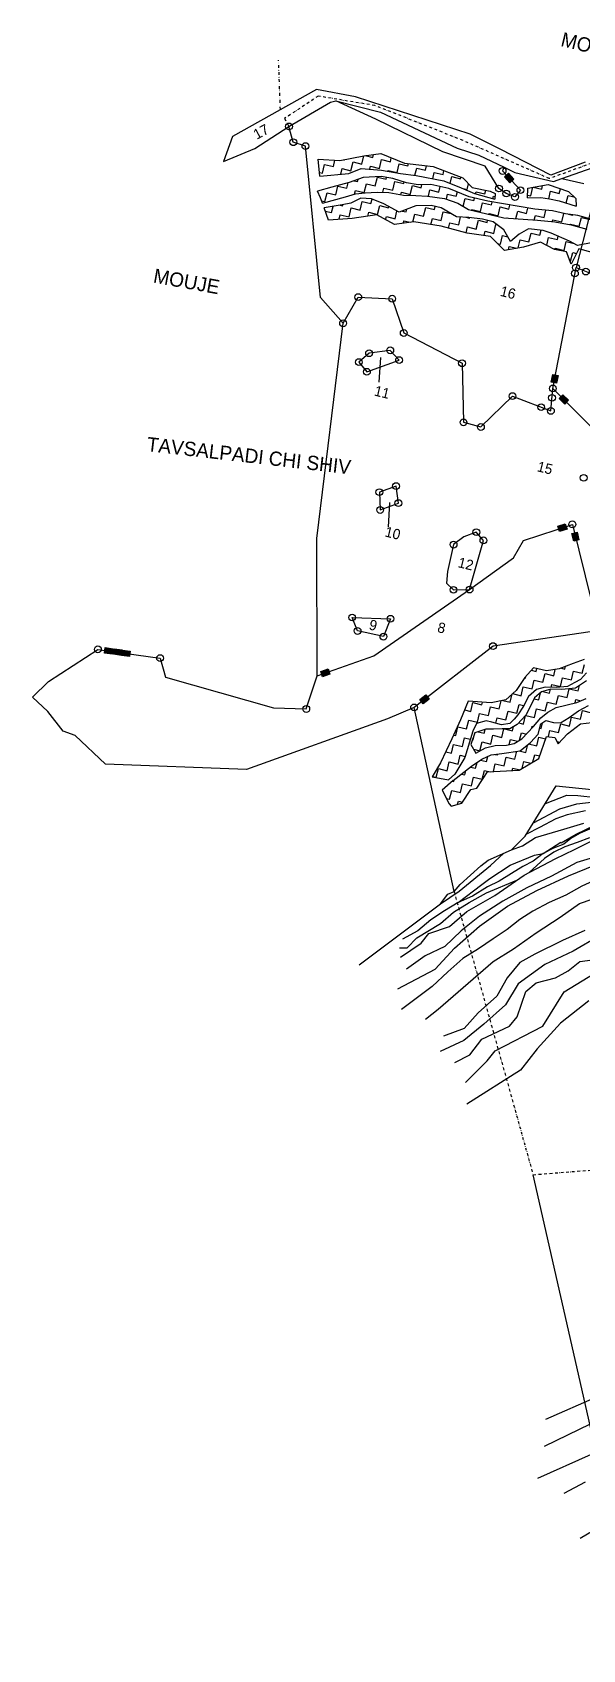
# Model space of a CAD drawing. Header units: metres. Extents: x 313511 to 316522, y 1911862 to 1914809.
# Drawn here: x 313511 to 314515, y 1911862 to 1914809 of the extents above; entities that cross this region are included whole.
import ezdxf

# ---------------------------------------------------------------- set-up
doc = ezdxf.new("R2010")
doc.units = ezdxf.units.M
doc.linetypes.add('DASHDOT', pattern=[1, 0.5, -0.25, 0, -0.25])
doc.linetypes.add('DIVIDE', pattern=[1.25, 0.5, -0.25, 0, -0.25, 0, -0.25])
for name, color, linetype in [('LINE_WATER', 4, 'Continuous'), ('OFF', 1, 'Continuous'), ('POLY_HATCH', 12, 'Continuous'), ('POLY_PARCEL', 6, 'Continuous'), ('POLY_WATER', 4, 'Continuous'), ('TEXT_MAPOUT', 7, 'Continuous'), ('TEXT_PARCEL', 7, 'Continuous'), ('V_BOUND_LINE', 7, 'Continuous'), ('V_BOUND_STREAM_LINE', 7, 'DASHDOT'), ('V_DIVIDE_LINE', 7, 'DIVIDE')]:
    doc.layers.add(name, color=color, linetype=linetype)
doc.styles.add('TEXT_MAP', font='')
doc.styles.get('TEXT_MAP').set_extended_font_data('Kruti Dev 050')
doc.dimstyles.get("Standard").update_dxf_attribs({"dimtxt": 0.18, "dimasz": 0.18, "dimexe": 0.18, "dimexo": 0.0625, "dimgap": 0.09, "dimtad": 0, "dimtih": 1, "dimtoh": 1, "dimdec": 4, "dimzin": 0, "dimdsep": 46, "dimtxsty": 'Standard', "dimcen": 0.09, "dimadec": 0, "dimazin": 0, "dimtfac": 1, "dimtdec": 4, "dimtofl": 0, "dimtmove": 0, "dimatfit": 3, "dimfxl": 1, "dimtolj": 1, "dimtzin": 0, "dimarcsym": 0})

msp = doc.modelspace()

# ---------------------------------------------------------------- hatches: boundary and pattern name
for points in [[(314382.2, 1914534.9), (314389.5, 1914541.7), (314379.6, 1914552.3), (314372.3, 1914545.5)], [(314470.2, 1914183.7), (314460.4, 1914185.6), (314457.7, 1914171.4), (314467.5, 1914169.5)], [(314482.2, 1914131.4), (314489.3, 1914138.5), (314479.1, 1914148.7), (314472, 1914141.6)], [(314486.5, 1913903.9), (314483.3, 1913913.4), (314469.6, 1913908.9), (314472.7, 1913899.4)], [(314498.6, 1913881.9), (314508.3, 1913884.3), (314504.8, 1913898.3), (314495.1, 1913895.9)], [(313657.4, 1913675.9), (313658.8, 1913685.8), (313644.5, 1913687.8), (313643.1, 1913677.9)], [(313673.8, 1913673.6), (313675.2, 1913683.5), (313660.9, 1913685.5), (313659.5, 1913675.6)], [(313688.6, 1913671.5), (313690, 1913681.4), (313675.7, 1913683.4), (313674.3, 1913673.5)], [(314054.2, 1913639.5), (314051, 1913649), (314037.3, 1913644.2), (314040.6, 1913634.8)], [(314235.3, 1913594), (314229.2, 1913601.9), (314217.8, 1913593), (314223.9, 1913585.1)]]:
    msp.add_hatch(color=256).paths.add_polyline_path(points)

# ---------------------------------------------------------------- linework, layer by layer
for points in [[(314379.6, 1914552.3), (314389.5, 1914541.7), (314382.2, 1914534.9), (314372.3, 1914545.5)], [(314457.7, 1914171.4), (314460.4, 1914185.6), (314470.2, 1914183.7), (314467.5, 1914169.5)], [(314479.1, 1914148.7), (314489.3, 1914138.5), (314482.2, 1914131.4), (314472, 1914141.6)], [(314469.6, 1913908.9), (314483.3, 1913913.4), (314486.5, 1913903.9), (314472.7, 1913899.4)], [(314504.8, 1913898.3), (314508.3, 1913884.3), (314498.6, 1913881.9), (314495.1, 1913895.9)], [(313644.5, 1913687.8), (313658.8, 1913685.8), (313657.4, 1913675.9), (313643.1, 1913677.9)], [(313660.9, 1913685.5), (313675.2, 1913683.5), (313673.8, 1913673.6), (313659.5, 1913675.6)], [(313675.7, 1913683.4), (313690, 1913681.4), (313688.6, 1913671.5), (313674.3, 1913673.5)], [(314037.3, 1913644.2), (314051, 1913649), (314054.2, 1913639.5), (314040.6, 1913634.8)], [(314217.8, 1913593), (314229.2, 1913601.9), (314235.3, 1913594), (314223.9, 1913585.1)]]:
    msp.add_lwpolyline(points, close=True)
for centre in [(313979.5, 1914637.5), (313987.4, 1914608.7), (314009.4, 1914601.7), (314369, 1914556.4), (314362.4, 1914524.4), (314375.7, 1914515.3), (314391.6, 1914509), (314401.5, 1914521.4), (314500.8, 1914369.6), (314502.9, 1914380.2), (314520.9, 1914373), (314105.8, 1914326.5), (314167.7, 1914323.6), (314078.1, 1914278.8), (314188.8, 1914261.1), (314106.8, 1914208.1), (314125.5, 1914224.2), (314164.1, 1914229.5), (314180.3, 1914211.7), (314295, 1914206), (314121.6, 1914190.5), (314460.6, 1914160.1), (314387.1, 1914146.1), (314439.3, 1914125.9), (314457.1, 1914119.1), (314459.1, 1914142.9), (314297.7, 1914098.3), (314329.4, 1914089.8), (314144.3, 1913971), (314174.7, 1913982.1), (314516.9, 1913997.1), (314178.9, 1913951.1), (314145.7, 1913938.6), (314496.2, 1913912.4), (314321, 1913898.2), (314334, 1913883.2), (314279.6, 1913875.4), (314279.5, 1913793.1), (314308.8, 1913793.5), (314094.7, 1913742.6), (314164.6, 1913740.3), (314104.5, 1913718.1), (314151.7, 1913707.8), (313631.1, 1913684.6), (314351.5, 1913690.5), (313744.5, 1913668.7), (314011, 1913576), (314207.6, 1913578.8)]:
    msp.add_circle(centre, 6.18)
at = {"layer": 'LINE_WATER'}
for p, q in [((314447, 1913403.9), (314486.1, 1913418.9)), ((314486.1, 1913418.9), (314506, 1913418.5)), ((314506, 1913418.5), (314539.6, 1913414.6)), ((314425.2, 1913368.7), (314473.5, 1913393.7)), ((314473.5, 1913393.7), (314504.3, 1913403.2)), ((314520.1, 1913390.5), (314486.8, 1913382.9)), ((314504.3, 1913403.2), (314561.9, 1913409.8)), ((314436.3, 1913360.1), (314412.4, 1913348)), ((314428.8, 1913342), (314480.7, 1913357)), ((314465.8, 1913376), (314436.3, 1913360.1)), ((314486.8, 1913382.9), (314465.8, 1913376)), ((314480.7, 1913357), (314517.1, 1913368.1)), ((314503.2, 1913348.1), (314535.9, 1913363.5)), ((314536.2, 1913360.4), (314510.6, 1913349.7)), ((314405.3, 1913326.7), (314428.8, 1913342)), ((314442.7, 1913312.8), (314475, 1913333.3)), ((314480.5, 1913329.3), (314461.9, 1913322.5)), ((314475, 1913333.3), (314475.6, 1913332.3)), ((314475.6, 1913332.3), (314503.2, 1913348.1)), ((314493.4, 1913340), (314480.5, 1913329.3)), ((314504.9, 1913332.6), (314482.7, 1913324.5)), ((314510.6, 1913349.7), (314493.4, 1913340)), ((314500.1, 1913320), (314536.5, 1913337.8)), ((314527.5, 1913341), (314504.9, 1913332.6)), ((314346.9, 1913291), (314371.1, 1913313)), ((314382.9, 1913291.1), (314426.9, 1913309.3)), ((314385.4, 1913319.2), (314405.3, 1913326.7)), ((314424.9, 1913298.8), (314405.7, 1913289.1)), ((314408.5, 1913273.4), (314465.1, 1913303)), ((314445.2, 1913303.6), (314417.3, 1913278)), ((314442.7, 1913312.8), (314424.9, 1913298.8)), ((314426.9, 1913309.3), (314442.7, 1913312.8)), ((314461.9, 1913322.5), (314442.7, 1913312.8)), ((314462.7, 1913315), (314445.2, 1913303.6)), ((314482.7, 1913324.5), (314462.7, 1913315)), ((314465.1, 1913303), (314500.1, 1913320)), ((314489.3, 1913272), (314554.9, 1913298.9)), ((314551, 1913310), (314504.1, 1913296)), ((314289.8, 1913243.7), (314346.9, 1913291)), ((314345.9, 1913266.9), (314382.9, 1913291.1)), ((314354.8, 1913235.9), (314408.5, 1913273.4)), ((314385.2, 1913276.2), (314362.9, 1913262.2)), ((314405.7, 1913289.1), (314385.2, 1913276.2)), ((314458.4, 1913271.5), (314413.4, 1913250.3)), ((314431.6, 1913245), (314489.3, 1913272)), ((314504.1, 1913296), (314458.4, 1913271.5)), ((314255.9, 1913220.6), (314289.8, 1913243.7)), ((314287.7, 1913223.3), (314331.4, 1913256.3)), ((314308, 1913223.5), (314339.4, 1913240.7)), ((314341.4, 1913251.6), (314314.4, 1913234.7)), ((314331.4, 1913256.3), (314345.9, 1913266.9)), ((314339.4, 1913240.7), (314394.8, 1913263.8)), ((314362.9, 1913262.2), (314341.4, 1913251.6)), ((314413.4, 1913250.3), (314369.4, 1913226)), ((314378.2, 1913216.4), (314431.6, 1913245)), ((314513.3, 1913253.3), (314484.4, 1913236.7)), ((314546.6, 1913268.3), (314513.3, 1913253.3)), ((314287.7, 1913223.3), (314263, 1913207.9)), ((314279.2, 1913205.9), (314308, 1913223.5)), ((314314.4, 1913234.7), (314287.7, 1913223.3)), ((314303.6, 1913206.7), (314354.8, 1913235.9)), ((314369.4, 1913226), (314327.1, 1913198.3)), ((314327.1, 1913180), (314378.2, 1913216.4)), ((314453.9, 1913223.5), (314424, 1913207.7)), ((314484.4, 1913236.7), (314453.9, 1913223.5)), ((314473.7, 1913196.5), (314509.5, 1913221.7)), ((314509.5, 1913221.7), (314557.4, 1913237.8)), ((314212.9, 1913158.8), (314255.7, 1913185.1)), ((314238.2, 1913192), (314214.4, 1913171.8)), ((314263, 1913207.9), (314238.2, 1913192)), ((314255.7, 1913185.1), (314279.2, 1913205.9)), ((314272.1, 1913179.3), (314303.6, 1913206.7)), ((314327.1, 1913198.3), (314293.3, 1913171.5)), ((314400.2, 1913192.2), (314377.5, 1913174.1)), ((314424, 1913207.7), (314400.2, 1913192.2)), ((314430.5, 1913167.8), (314473.7, 1913196.5)), ((314214.4, 1913171.8), (314186.7, 1913156.2)), ((314194.9, 1913140.5), (314212.9, 1913158.8)), ((314220.7, 1913149), (314234.7, 1913167.1)), ((314234.7, 1913167.1), (314272.1, 1913179.3)), ((314293.3, 1913171.5), (314263.4, 1913143.1)), ((314281.2, 1913140), (314327.1, 1913180)), ((314351.6, 1913157.3), (314325.2, 1913138.9)), ((314377.5, 1913174.1), (314351.6, 1913157.3)), ((314389, 1913138.7), (314430.5, 1913167.8)), ((314478.1, 1913153.9), (314427.5, 1913129.3)), ((314518.8, 1913172.4), (314478.1, 1913153.9)), ((314545.5, 1913162.3), (314497.4, 1913134.4)), ((314181.1, 1913140.8), (314194.9, 1913140.5)), ((314182.8, 1913123.5), (314220.7, 1913149)), ((314227.8, 1913126.3), (314194, 1913101.9)), ((314263.4, 1913143.1), (314227.8, 1913126.3)), ((314245.8, 1913101.6), (314281.2, 1913140)), ((314325.2, 1913138.9), (314296.6, 1913121)), ((314351.9, 1913115.7), (314389, 1913138.7)), ((314427.5, 1913129.3), (314400.7, 1913114)), ((314497.4, 1913134.4), (314445.9, 1913110.6)), ((314177.8, 1913066), (314245.8, 1913101.6)), ((314268.9, 1913096.9), (314240.7, 1913070.5)), ((314251.5, 1913029), (314351.9, 1913115.7)), ((314296.6, 1913121), (314268.9, 1913096.9)), ((314400.7, 1913114), (314377.4, 1913085.8)), ((314445.9, 1913110.6), (314397.6, 1913075)), ((314465.2, 1913086.2), (314488.5, 1913098.6)), ((314481.2, 1913060.8), (314536.2, 1913094.2)), ((314488.5, 1913098.6), (314509.6, 1913115.9)), ((314509.6, 1913115.9), (314541.9, 1913120)), ((314240.7, 1913070.5), (314184.5, 1913028.2)), ((314377.4, 1913085.8), (314358.2, 1913052.5)), ((314397.6, 1913075), (314374.3, 1913037.1)), ((314411.4, 1913061.1), (314429.9, 1913076.8)), ((314429.9, 1913076.8), (314465.2, 1913086.2)), ((314358.2, 1913052.5), (314324.2, 1913022.2)), ((314374.3, 1913037.1), (314334.8, 1913001.5)), ((314395.5, 1913014.8), (314411.4, 1913061.1)), ((314442.4, 1912997.9), (314481.2, 1913060.8)), ((314526, 1913044.3), (314474.8, 1913003.3)), ((314228.5, 1913010.7), (314251.5, 1913029)), ((314324.2, 1913022.2), (314299, 1912993.9)), ((314381.7, 1912997.9), (314395.5, 1913014.8)), ((314299, 1912993.9), (314261.2, 1912980)), ((314334.8, 1913001.5), (314298, 1912972)), ((314309.3, 1912945.4), (314331.3, 1912974.4)), ((314331.3, 1912974.4), (314381.7, 1912997.9)), ((314355.2, 1912952.8), (314442.4, 1912997.9)), ((314474.8, 1913003.3), (314432.2, 1912956.9)), ((314298, 1912972), (314255.1, 1912951.6)), ((314282.1, 1912931.5), (314309.3, 1912945.4)), ((314340.8, 1912934.7), (314355.2, 1912952.8)), ((314432.2, 1912956.9), (314401.9, 1912918)), ((314301.2, 1912895), (314340.8, 1912934.7)), ((314401.9, 1912918), (314303.9, 1912855.6)), ((314448, 1912281.6), (314541.9, 1912323.2)), ((314571.2, 1912293.3), (314444.7, 1912231.8)), ((314433, 1912174.4), (314531.1, 1912218.1)), ((314519.6, 1912166.9), (314480.5, 1912146.1)), ((314510.2, 1912065.2), (314575.7, 1912103))]:
    msp.add_line(p, q, dxfattribs=at)
at = {"layer": 'OFF', "ltscale": 10}
msp.add_line((313876.5, 1914619.1), (313860, 1914573.6), dxfattribs=at)
at = {"layer": 'OFF'}
msp.add_line((314621.3, 1911861.8), (314424.6, 1912727.3), dxfattribs=at)
at = {"layer": 'POLY_HATCH'}
for p, q in [((314036, 1914546.6), (314032.9, 1914578)), ((314032.9, 1914578), (314072.2, 1914575.4)), ((314072.2, 1914575.4), (314115.7, 1914584)), ((314115.7, 1914584), (314147.1, 1914588.3)), ((314147.1, 1914588.3), (314190, 1914570.6)), ((314190, 1914570.6), (314242.5, 1914564.3)), ((314036, 1914546.6), (314088.9, 1914551.7)), ((314088.9, 1914551.7), (314111, 1914560.6)), ((314114.7, 1914544.2), (314089.1, 1914535.5)), ((314111, 1914560.6), (314148, 1914558)), ((314147.8, 1914546.1), (314114.7, 1914544.2)), ((314168.9, 1914542.4), (314147.8, 1914546.1)), ((314148, 1914558), (314182.6, 1914551.7)), ((314194, 1914534.9), (314168.9, 1914542.4)), ((314182.6, 1914551.7), (314211.6, 1914548.2)), ((314211.6, 1914548.2), (314261.7, 1914538.2)), ((314242.5, 1914564.3), (314296.3, 1914544)), ((314261.7, 1914538.2), (314293.4, 1914525.5)), ((314296.3, 1914544), (314313.2, 1914526.5)), ((314057.9, 1914526.8), (314031.7, 1914519.3)), ((314037, 1914507.7), (314031.7, 1914519.3)), ((314040.4, 1914497.9), (314037, 1914507.7)), ((314040.4, 1914497.9), (314082.7, 1914509.2)), ((314089.1, 1914535.5), (314057.9, 1914526.8)), ((314082.7, 1914509.2), (314101, 1914514.7)), ((314110.5, 1914506.7), (314092, 1914497.8)), ((314101, 1914514.7), (314118.6, 1914516.8)), ((314130.1, 1914505.5), (314110.5, 1914506.7)), ((314118.6, 1914516.8), (314140.2, 1914518)), ((314140.2, 1914518), (314161.3, 1914517.1)), ((314161.3, 1914517.1), (314188.4, 1914512)), ((314188.4, 1914512), (314211, 1914511.4)), ((314215.1, 1914531.2), (314194, 1914534.9)), ((314211, 1914511.4), (314232.1, 1914510.6)), ((314238.1, 1914532), (314215.1, 1914531.2)), ((314232.1, 1914510.6), (314262.9, 1914505.9)), ((314271.1, 1914524.7), (314238.1, 1914532)), ((314307.8, 1914509.4), (314271.1, 1914524.7)), ((314293.4, 1914525.5), (314317.9, 1914515.3)), ((314341.8, 1914501.2), (314307.8, 1914509.4)), ((314313.2, 1914526.5), (314346.4, 1914519.6)), ((314317.9, 1914515.3), (314354.7, 1914505)), ((314346.4, 1914519.6), (314355.7, 1914515.4)), ((314355.7, 1914515.4), (314354.7, 1914505)), ((314414.2, 1914507.3), (314415.3, 1914525.1)), ((314414.2, 1914507.3), (314439, 1914508)), ((314415.3, 1914525.1), (314451.8, 1914532)), ((314439, 1914508), (314454.7, 1914505.6)), ((314451.8, 1914532), (314488.9, 1914518.7)), ((314488.9, 1914518.7), (314502.3, 1914505.9)), ((314076.3, 1914494.5), (314043.6, 1914488.9)), ((314051.3, 1914467), (314043.6, 1914488.9)), ((314092, 1914497.8), (314076.3, 1914494.5)), ((314152.7, 1914496.5), (314130.1, 1914505.5)), ((314180.3, 1914481.3), (314152.7, 1914496.5)), ((314210.8, 1914493), (314180.3, 1914481.3)), ((314238.6, 1914493.4), (314210.8, 1914493)), ((314256.7, 1914489), (314238.6, 1914493.4)), ((314285.2, 1914472.9), (314256.7, 1914489)), ((314262.9, 1914505.9), (314287.2, 1914497.9)), ((314287.2, 1914497.9), (314307.1, 1914486)), ((314307.1, 1914486), (314371.4, 1914471.1)), ((314427.8, 1914486.7), (314341.8, 1914501.2)), ((314459.7, 1914483.9), (314427.8, 1914486.7)), ((314454.7, 1914505.6), (314472.3, 1914502)), ((314483.9, 1914478), (314459.7, 1914483.9)), ((314472.3, 1914502), (314503.4, 1914492.4)), ((314506, 1914475.5), (314483.9, 1914478)), ((314502.3, 1914505.9), (314503.4, 1914492.4)), ((314094.6, 1914470), (314051.3, 1914467)), ((314139.5, 1914476.3), (314094.6, 1914470)), ((314171.7, 1914458.9), (314139.5, 1914476.3)), ((314207, 1914463.7), (314171.7, 1914458.9)), ((314256.9, 1914455.9), (314207, 1914463.7)), ((314304.1, 1914443.3), (314256.9, 1914455.9)), ((314307.6, 1914471.7), (314285.2, 1914472.9)), ((314332.4, 1914468.5), (314307.6, 1914471.7)), ((314351.8, 1914463.8), (314332.4, 1914468.5)), ((314371, 1914449.2), (314351.8, 1914463.8)), ((314383.6, 1914427.7), (314371, 1914449.2)), ((314371.4, 1914471.1), (314432.8, 1914466.9)), ((314416.2, 1914451), (314399.5, 1914440.9)), ((314443.2, 1914448), (314416.2, 1914451)), ((314432.8, 1914466.9), (314464, 1914463.6)), ((314457.6, 1914443.1), (314443.2, 1914448)), ((314464, 1914463.6), (314494, 1914458.4)), ((314494, 1914458.4), (314522.5, 1914450.1)), ((314530.6, 1914468.8), (314506, 1914475.5)), ((314346.7, 1914437.1), (314304.1, 1914443.3)), ((314372.3, 1914411.4), (314346.7, 1914437.1)), ((314399.5, 1914440.9), (314383.6, 1914427.7)), ((314438.2, 1914426.8), (314407.3, 1914417.8)), ((314463.7, 1914413.3), (314438.2, 1914426.8)), ((314491, 1914428.6), (314457.6, 1914443.1)), ((314505.8, 1914420.8), (314491, 1914428.6)), ((314533.3, 1914426.1), (314505.8, 1914420.8)), ((314407.3, 1914417.8), (314372.3, 1914411.4)), ((314485.4, 1914409.2), (314463.7, 1914413.3)), ((314494.1, 1914386.8), (314485.4, 1914409.2)), ((314508.1, 1914414.5), (314494.1, 1914386.8)), ((314532.1, 1914407.5), (314508.1, 1914414.5)), ((314497.5, 1913658.7), (314472.3, 1913648.8)), ((314517.6, 1913666.2), (314497.5, 1913658.7)), ((314409.7, 1913633.1), (314393.5, 1913609.9)), ((314425.2, 1913651.2), (314409.7, 1913633.1)), ((314449.2, 1913645.2), (314425.2, 1913651.2)), ((314472.3, 1913648.8), (314449.2, 1913645.2)), ((314500.9, 1913624), (314487.4, 1913617)), ((314510.9, 1913629.6), (314500.9, 1913624)), ((314521.8, 1913627.5), (314501.9, 1913614)), ((314522, 1913642), (314510.9, 1913629.6)), ((314393.5, 1913609.9), (314374.7, 1913592.6)), ((314416.1, 1913598.8), (314407, 1913581.1)), ((314426.9, 1913596.1), (314411.9, 1913565.3)), ((314431, 1913611.3), (314416.1, 1913598.8)), ((314439.8, 1913607), (314426.9, 1913596.1)), ((314446.6, 1913615.6), (314431, 1913611.3)), ((314456.7, 1913612), (314439.8, 1913607)), ((314466.9, 1913615), (314446.6, 1913615.6)), ((314477, 1913611.4), (314456.7, 1913612)), ((314487.4, 1913617), (314466.9, 1913615)), ((314501.9, 1913614), (314477, 1913611.4)), ((314504.1, 1913587.6), (314521.5, 1913595.2)), ((314306.1, 1913590.3), (314292.1, 1913556.1)), ((314348.3, 1913587.1), (314306.1, 1913590.3)), ((314374.7, 1913592.6), (314348.3, 1913587.1)), ((314396.7, 1913565.2), (314390.2, 1913557.3)), ((314411.9, 1913565.3), (314395.8, 1913547.7)), ((314407, 1913581.1), (314396.7, 1913565.2)), ((314438.8, 1913560), (314451.6, 1913570.4)), ((314451.6, 1913570.4), (314466.5, 1913578.6)), ((314466.5, 1913578.6), (314504.1, 1913587.6)), ((314490.2, 1913560.5), (314507.1, 1913572.6)), ((314507.1, 1913572.6), (314525.6, 1913582.1)), ((314292.1, 1913556.1), (314276.3, 1913521.5)), ((314314.5, 1913535.8), (314300.1, 1913487.6)), ((314321.6, 1913549.7), (314314.5, 1913535.8)), ((314338.4, 1913539.1), (314318.5, 1913532.6)), ((314339, 1913554.6), (314321.6, 1913549.7)), ((314352.3, 1913538.9), (314338.4, 1913539.1)), ((314349.6, 1913552), (314339, 1913554.6)), ((314366.8, 1913547.3), (314349.6, 1913552)), ((314368.2, 1913539.9), (314352.3, 1913538.9)), ((314381.9, 1913549.6), (314366.8, 1913547.3)), ((314382, 1913539.7), (314368.2, 1913539.9)), ((314390.2, 1913557.3), (314381.9, 1913549.6)), ((314395.8, 1913547.7), (314382, 1913539.7)), ((314404.2, 1913521.6), (314425.2, 1913543.9)), ((314425.2, 1913543.9), (314438.8, 1913560)), ((314433.8, 1913530.1), (314438.9, 1913548.8)), ((314438.9, 1913548.8), (314447.9, 1913554.7)), ((314447.9, 1913554.7), (314461.6, 1913551.3)), ((314461.6, 1913551.3), (314474.3, 1913550.4)), ((314474.3, 1913550.4), (314490.2, 1913560.5)), ((314487.5, 1913530.4), (314510.9, 1913548.8)), ((314510.9, 1913548.8), (314532, 1913551.5)), ((314276.3, 1913521.5), (314256, 1913477.6)), ((314318.5, 1913532.6), (314311.1, 1913511.3)), ((314311.1, 1913511.3), (314320.3, 1913495.6)), ((314320.3, 1913495.6), (314337.7, 1913504.9)), ((314337.7, 1913504.9), (314355.4, 1913509.2)), ((314355.4, 1913509.2), (314376.1, 1913510.1)), ((314376.1, 1913510.1), (314389.8, 1913513.2)), ((314389.8, 1913513.2), (314404.2, 1913521.6)), ((314401.1, 1913499.8), (314419.9, 1913515.1)), ((314419.9, 1913515.1), (314433.8, 1913530.1)), ((314435.2, 1913486), (314449, 1913526)), ((314449, 1913526), (314464.5, 1913524.1)), ((314464.5, 1913524.1), (314470.2, 1913512.7)), ((314470.2, 1913512.7), (314487.5, 1913530.4)), ((314256, 1913477.6), (314240.6, 1913452.3)), ((314300.1, 1913487.6), (314281.9, 1913457)), ((314312.5, 1913471.8), (314331.2, 1913484.4)), ((314331.2, 1913484.4), (314348.1, 1913492.2)), ((314348.1, 1913492.2), (314367.7, 1913495)), ((314367.7, 1913495), (314401.1, 1913499.8)), ((314399.2, 1913464.7), (314435.2, 1913486)), ((314240.6, 1913452.3), (314270.6, 1913447)), ((314278.8, 1913445.5), (314259, 1913428)), ((314281.9, 1913457), (314270.6, 1913447)), ((314278.8, 1913445.5), (314312.5, 1913471.8)), ((314322.1, 1913431.5), (314341.6, 1913461.2)), ((314341.6, 1913461.2), (314399.2, 1913464.7)), ((314259, 1913428), (314271.7, 1913403.1)), ((314294.4, 1913404.4), (314310.8, 1913429.4)), ((314310.8, 1913429.4), (314322.1, 1913431.5)), ((314271.7, 1913403.1), (314275.2, 1913398.7)), ((314275.2, 1913398.7), (314294.4, 1913404.4))]:
    msp.add_line(p, q, dxfattribs=at)
at = {"layer": 'POLY_HATCH', "linetype": 'Continuous'}
for p, q in [((314040.6, 1914552.4), (314044.5, 1914568.4)), ((314044.5, 1914568.4), (314060.5, 1914564.5)), ((314060.5, 1914564.5), (314063.3, 1914576)), ((314079.6, 1914576.9), (314080.4, 1914576.6)), ((314080.4, 1914576.6), (314080.5, 1914577)), ((314092.5, 1914556.8), (314096.4, 1914572.8)), ((314096.4, 1914572.8), (314112.4, 1914568.9)), ((314112.4, 1914568.9), (314116.1, 1914584.1)), ((314118.4, 1914584.4), (314132.3, 1914581)), ((314132.3, 1914581), (314133.6, 1914586.4)), ((314144.4, 1914561.1), (314148.3, 1914577.1)), ((314148.3, 1914577.1), (314164.3, 1914573.2)), ((314164.3, 1914573.2), (314166.1, 1914580.4)), ((314176.5, 1914553.4), (314180.3, 1914569.4)), ((314180.3, 1914569.4), (314196.3, 1914565.5)), ((314196.3, 1914565.5), (314197.4, 1914569.7)), ((314228.4, 1914557.7), (314230.3, 1914565.8)), ((314035.3, 1914553.7), (314040.6, 1914552.4)), ((314074, 1914550.3), (314076.5, 1914560.6)), ((314076.5, 1914560.6), (314092.5, 1914556.8)), ((314097.9, 1914538.5), (314104.7, 1914536.9)), ((314104.7, 1914536.9), (314105.7, 1914541.2)), ((314127.1, 1914559.5), (314128.4, 1914565)), ((314128.4, 1914565), (314144.4, 1914561.1)), ((314136.7, 1914529.1), (314140.6, 1914545.1)), ((314140.6, 1914545.1), (314156.6, 1914541.2)), ((314156.6, 1914541.2), (314157.3, 1914544.4)), ((314160.1, 1914555.8), (314160.5, 1914557.2)), ((314160.5, 1914557.2), (314176.5, 1914553.4)), ((314168.7, 1914521.3), (314172.6, 1914537.3)), ((314172.6, 1914537.3), (314188.6, 1914533.5)), ((314188.6, 1914533.5), (314189.3, 1914536.3)), ((314209.2, 1914548.5), (314212.3, 1914561.6)), ((314212.3, 1914561.6), (314228.4, 1914557.7)), ((314241.5, 1914542.2), (314244.4, 1914553.8)), ((314244.4, 1914553.8), (314260.4, 1914549.9)), ((314260.4, 1914549.9), (314262.1, 1914557)), ((314273.3, 1914533.6), (314276.4, 1914546.1)), ((314276.4, 1914546.1), (314292.4, 1914542.2)), ((314292.4, 1914542.2), (314293.1, 1914545.2)), ((314045, 1914500.5), (314048.9, 1914516.5)), ((314048.9, 1914516.5), (314064.9, 1914512.6)), ((314064.9, 1914512.6), (314068.8, 1914528.6)), ((314068.8, 1914528.6), (314084.8, 1914524.8)), ((314084.8, 1914524.8), (314087.3, 1914535)), ((314099.2, 1914514.1), (314100.8, 1914520.9)), ((314100.8, 1914520.9), (314116.8, 1914517)), ((314116.8, 1914517), (314120.7, 1914533)), ((314120.7, 1914533), (314136.7, 1914529.1)), ((314150.8, 1914517.6), (314152.7, 1914525.2)), ((314152.7, 1914525.2), (314168.7, 1914521.3)), ((314183.6, 1914512.9), (314184.7, 1914517.5)), ((314184.7, 1914517.5), (314200.7, 1914513.6)), ((314200.7, 1914513.6), (314204.6, 1914529.6)), ((314204.6, 1914529.6), (314220.6, 1914525.7)), ((314220.6, 1914525.7), (314222, 1914531.4)), ((314233.8, 1914510.3), (314236.6, 1914521.8)), ((314236.6, 1914521.8), (314252.6, 1914517.9)), ((314252.6, 1914517.9), (314255.1, 1914528.3)), ((314266.4, 1914504.8), (314268.6, 1914514)), ((314268.6, 1914514), (314284.6, 1914510.2)), ((314284.6, 1914510.2), (314286.6, 1914518.3)), ((314296.8, 1914524.2), (314304.5, 1914522.3)), ((314304.5, 1914522.3), (314307.1, 1914532.8)), ((314316.6, 1914502.4), (314317.7, 1914507)), ((314319.6, 1914514.9), (314320.5, 1914518.4)), ((314320.5, 1914518.4), (314336.5, 1914514.5)), ((314336.5, 1914514.5), (314338.2, 1914521.3)), ((314351.4, 1914506), (314352.5, 1914510.6)), ((314352.5, 1914510.6), (314355.2, 1914510)), ((314414.5, 1914512.5), (314420.4, 1914511.1)), ((314420.4, 1914511.1), (314424.2, 1914526.8)), ((314425, 1914526.9), (314440.3, 1914523.2)), ((314440.3, 1914523.2), (314442, 1914530.1)), ((314453, 1914505.8), (314456.3, 1914519.3)), ((314456.3, 1914519.3), (314472.3, 1914515.5)), ((314472.3, 1914515.5), (314474.4, 1914523.9)), ((314485, 1914498.1), (314488.3, 1914511.6)), ((314488.3, 1914511.6), (314499.1, 1914509)), ((314039, 1914502), (314045, 1914500.5)), ((314045.5, 1914483.4), (314057.1, 1914480.6)), ((314057.1, 1914480.6), (314059.8, 1914491.6)), ((314072.5, 1914493.8), (314077, 1914492.7)), ((314077, 1914492.7), (314077.5, 1914494.7)), ((314089.1, 1914472.9), (314093, 1914488.9)), ((314093, 1914488.9), (314109, 1914485)), ((314109, 1914485), (314112.9, 1914501)), ((314112.9, 1914501), (314128.9, 1914497.1)), ((314123.3, 1914474), (314125, 1914481.1)), ((314125, 1914481.1), (314141, 1914477.2)), ((314128.9, 1914497.1), (314130.9, 1914505.2)), ((314141, 1914477.2), (314144.9, 1914493.2)), ((314144.9, 1914493.2), (314160.9, 1914489.3)), ((314160.9, 1914489.3), (314161.5, 1914491.7)), ((314173, 1914469.4), (314176.4, 1914483.4)), ((314185.6, 1914483.3), (314192.9, 1914481.6)), ((314192.9, 1914481.6), (314194.2, 1914486.6)), ((314205.5, 1914463.5), (314208.9, 1914477.7)), ((314208.9, 1914477.7), (314224.9, 1914473.8)), ((314224.9, 1914473.8), (314228.8, 1914489.8)), ((314228.8, 1914489.8), (314244.8, 1914485.9)), ((314244.8, 1914485.9), (314246.2, 1914491.6)), ((314257, 1914466), (314260.8, 1914482)), ((314260.8, 1914482), (314275.2, 1914478.6)), ((314297.1, 1914492), (314300.6, 1914506.3)), ((314300.6, 1914506.3), (314316.6, 1914502.4)), ((314312.3, 1914484.8), (314312.7, 1914486.4)), ((314312.7, 1914486.4), (314328.7, 1914482.5)), ((314328.7, 1914482.5), (314332.6, 1914498.5)), ((314332.6, 1914498.5), (314348.6, 1914494.6)), ((314344.4, 1914477.4), (314344.7, 1914478.6)), ((314344.7, 1914478.6), (314360.7, 1914474.7)), ((314348.6, 1914494.6), (314349.9, 1914499.8)), ((314360.7, 1914474.7), (314364.6, 1914490.7)), ((314364.6, 1914490.7), (314380.6, 1914486.9)), ((314380.6, 1914486.9), (314382.4, 1914494.3)), ((314393.4, 1914469.6), (314396.6, 1914483)), ((314396.6, 1914483), (314412.6, 1914479.1)), ((314412.6, 1914479.1), (314415, 1914488.8)), ((314444.7, 1914471.3), (314448, 1914484.9)), ((314476.7, 1914463.6), (314480.4, 1914478.9)), ((314489.4, 1914477.4), (314496.6, 1914475.7)), ((314071.1, 1914468.4), (314073.1, 1914476.7)), ((314073.1, 1914476.7), (314089.1, 1914472.9)), ((314155.6, 1914467.6), (314157, 1914473.3)), ((314157, 1914473.3), (314173, 1914469.4)), ((314188, 1914461.1), (314189, 1914465.6)), ((314189, 1914465.6), (314200.3, 1914462.8)), ((314238.3, 1914458.8), (314240.9, 1914469.9)), ((314240.9, 1914469.9), (314257, 1914466)), ((314270.5, 1914452.2), (314273, 1914462.1)), ((314273, 1914462.1), (314289, 1914458.3)), ((314289, 1914458.3), (314292.4, 1914472.5)), ((314302.2, 1914472), (314308.8, 1914470.4)), ((314302.4, 1914443.7), (314305, 1914454.4)), ((314305, 1914454.4), (314321, 1914450.5)), ((314308.8, 1914470.4), (314309.1, 1914471.5)), ((314321, 1914450.5), (314324.9, 1914466.5)), ((314324.9, 1914466.5), (314340.9, 1914462.6)), ((314340.9, 1914462.6), (314341.7, 1914466.3)), ((314353, 1914442.7), (314356.9, 1914458.7)), ((314356.9, 1914458.7), (314359.3, 1914458.1)), ((314376.7, 1914470.8), (314376.8, 1914470.9)), ((314376.8, 1914470.9), (314377.2, 1914470.7)), ((314426.7, 1914467.3), (314428.7, 1914475.2)), ((314428.7, 1914475.2), (314444.7, 1914471.3)), ((314436.9, 1914439.3), (314439.1, 1914448.5)), ((314459.8, 1914464), (314460.7, 1914467.4)), ((314460.7, 1914467.4), (314476.7, 1914463.6)), ((314492.4, 1914458.7), (314492.7, 1914459.7)), ((314492.7, 1914459.7), (314508.7, 1914455.8)), ((314496.6, 1914475.7), (314496.8, 1914476.6)), ((314508.7, 1914455.8), (314512.6, 1914471.8)), ((314512.6, 1914471.8), (314528.6, 1914467.9)), ((314335.1, 1914438.8), (314337, 1914446.6)), ((314337, 1914446.6), (314353, 1914442.7)), ((314359.6, 1914424.2), (314365.1, 1914422.8)), ((314365.1, 1914422.8), (314369, 1914438.9)), ((314369, 1914438.9), (314378.4, 1914436.6)), ((314379.6, 1914412.7), (314381.1, 1914419)), ((314381.1, 1914419), (314395, 1914415.6)), ((314397.3, 1914416), (314401, 1914431.1)), ((314401, 1914431.1), (314417, 1914427.2)), ((314417, 1914427.2), (314420.9, 1914443.2)), ((314420.9, 1914443.2), (314436.9, 1914439.3)), ((314449.4, 1914420.9), (314452.9, 1914435.4)), ((314452.9, 1914435.4), (314468.9, 1914431.6)), ((314468.9, 1914431.6), (314470.4, 1914437.6)), ((314481, 1914411.7), (314484.9, 1914427.7)), ((314484.9, 1914427.7), (314499.4, 1914424.2)), ((314464.4, 1914413.2), (314465, 1914415.6)), ((314465, 1914415.6), (314481, 1914411.7)), ((314492.1, 1914392), (314493.1, 1914391.8)), ((314493.1, 1914391.8), (314497, 1914407.8)), ((314497, 1914407.8), (314503.9, 1914406.1)), ((314482.3, 1913648.7), (314483.4, 1913653.1)), ((314514.3, 1913641), (314518.2, 1913657)), ((314409.3, 1913632.6), (314410.5, 1913632.3)), ((314410.5, 1913632.3), (314411.2, 1913634.8)), ((314421.2, 1913646.6), (314430.4, 1913644.4)), ((314422.7, 1913612.4), (314426.6, 1913628.4)), ((314426.6, 1913628.4), (314442.6, 1913624.5)), ((314430.4, 1913644.4), (314431.7, 1913649.6)), ((314442.6, 1913624.5), (314446.4, 1913640.5)), ((314446.4, 1913640.5), (314462.4, 1913636.6)), ((314462.4, 1913636.6), (314465.1, 1913647.7)), ((314474.6, 1913616.7), (314478.5, 1913632.7)), ((314476.1, 1913650.3), (314482.3, 1913648.7)), ((314478.5, 1913632.7), (314494.5, 1913628.8)), ((314494.5, 1913628.8), (314498.3, 1913644.9)), ((314498.3, 1913644.9), (314514.3, 1913641)), ((314382.9, 1913588.1), (314386.6, 1913603.6)), ((314387.1, 1913604), (314402.8, 1913600.2)), ((314402.8, 1913600.2), (314406.7, 1913616.3)), ((314406.7, 1913616.3), (314422.7, 1913612.4)), ((314426.2, 1913594.6), (314434.8, 1913592.5)), ((314434.8, 1913592.5), (314437.9, 1913605.4)), ((314442.1, 1913607.7), (314454.7, 1913604.6)), ((314454.7, 1913604.6), (314456.5, 1913612)), ((314457.3, 1913615.3), (314458.6, 1913620.6)), ((314458.6, 1913620.6), (314474.6, 1913616.7)), ((314466.8, 1913584.7), (314470.7, 1913600.7)), ((314470.7, 1913600.7), (314486.7, 1913596.8)), ((314486.7, 1913596.8), (314490.6, 1913612.8)), ((314490.6, 1913612.8), (314506.6, 1913609)), ((314501.2, 1913586.9), (314502.7, 1913593)), ((314502.7, 1913593), (314511.5, 1913590.8)), ((314506.6, 1913609), (314509, 1913618.8)), ((314299.6, 1913574.4), (314311.1, 1913571.6)), ((314311.1, 1913571.6), (314315, 1913587.7)), ((314315, 1913587.7), (314331, 1913583.8)), ((314323.2, 1913551.8), (314327.1, 1913567.8)), ((314327.1, 1913567.8), (314343.1, 1913563.9)), ((314331, 1913583.8), (314332.1, 1913588.3)), ((314343.1, 1913563.9), (314347, 1913579.9)), ((314347, 1913579.9), (314363, 1913576)), ((314363, 1913576), (314366.6, 1913590.9)), ((314369.2, 1913591.4), (314382.9, 1913588.1)), ((314375.1, 1913556.1), (314379, 1913572.1)), ((314379, 1913572.1), (314395, 1913568.2)), ((314395, 1913568.2), (314398.9, 1913584.2)), ((314398.9, 1913584.2), (314407.6, 1913582.1)), ((314407.1, 1913548.3), (314411, 1913564.3)), ((314411.1, 1913564.3), (314427, 1913560.5)), ((314427, 1913560.5), (314430.9, 1913576.5)), ((314430.9, 1913576.5), (314446.9, 1913572.6)), ((314446.9, 1913572.6), (314450.8, 1913588.6)), ((314450.8, 1913588.6), (314466.8, 1913584.7)), ((314510.9, 1913557.1), (314514.8, 1913573.1)), ((314514.8, 1913573.1), (314530.8, 1913569.2)), ((314283.5, 1913527.5), (314287.3, 1913543.5)), ((314287.3, 1913543.5), (314303.3, 1913539.6)), ((314303.3, 1913539.6), (314307.2, 1913555.6)), ((314307.2, 1913555.6), (314323.2, 1913551.8)), ((314324.4, 1913534.5), (314335.4, 1913531.9)), ((314335.4, 1913531.9), (314337, 1913538.7)), ((314356.7, 1913550.1), (314359.1, 1913560)), ((314359.1, 1913560), (314375.1, 1913556.1)), ((314367.4, 1913524.1), (314371.2, 1913539.9)), ((314372.2, 1913539.9), (314387.3, 1913536.2)), ((314387.3, 1913536.2), (314389.1, 1913543.8)), ((314398.4, 1913550.5), (314407.1, 1913548.3)), ((314422.2, 1913540.7), (314423.1, 1913544.5)), ((314423.1, 1913544.5), (314425.3, 1913544)), ((314436.8, 1913541.1), (314439.1, 1913540.6)), ((314439.1, 1913540.6), (314441.6, 1913550.5)), ((314452.5, 1913525.6), (314455.2, 1913536.7)), ((314455.2, 1913536.7), (314471.2, 1913532.8)), ((314471.2, 1913532.8), (314475, 1913548.8)), ((314475, 1913548.8), (314491, 1913544.9)), ((314491, 1913544.9), (314494.9, 1913560.9)), ((314494.9, 1913560.9), (314510.9, 1913557.1)), ((314275.7, 1913495.5), (314279.6, 1913511.5)), ((314279.5, 1913528.5), (314283.5, 1913527.5)), ((314279.6, 1913511.5), (314295.6, 1913507.6)), ((314295.6, 1913507.6), (314299.5, 1913523.6)), ((314299.5, 1913523.6), (314310.1, 1913521.1)), ((314314.2, 1913520.1), (314315.5, 1913519.7)), ((314315.5, 1913519.7), (314318.6, 1913532.7)), ((314327.6, 1913499.9), (314331.5, 1913515.9)), ((314331.5, 1913515.9), (314347.5, 1913512)), ((314347.5, 1913512), (314351.4, 1913528)), ((314351.4, 1913528), (314367.4, 1913524.1)), ((314381.2, 1913511.3), (314383.4, 1913520.2)), ((314383.4, 1913520.2), (314396.4, 1913517.1)), ((314400.1, 1913519.2), (314403.3, 1913532.3)), ((314403.3, 1913532.3), (314412.3, 1913530.2)), ((314411.5, 1913496.5), (314415.1, 1913511.1)), ((314416.4, 1913512.2), (314431.4, 1913508.6)), ((314431.4, 1913508.6), (314435.3, 1913524.6)), ((314435.3, 1913524.6), (314447.5, 1913521.6)), ((314468.3, 1913516.6), (314472.9, 1913515.4)), ((314265.4, 1913498), (314275.7, 1913495.5)), ((314267.9, 1913463.5), (314271.8, 1913479.5)), ((314271.8, 1913479.5), (314287.8, 1913475.6)), ((314287.8, 1913475.6), (314291.7, 1913491.6)), ((314291.7, 1913491.6), (314300.6, 1913489.5)), ((314316.2, 1913502.6), (314327.6, 1913499.9)), ((314319.8, 1913467.9), (314322.4, 1913478.5)), ((314328.6, 1913482.7), (314339.7, 1913480)), ((314339.7, 1913480), (314342, 1913489.4)), ((314352.3, 1913461.9), (314355.7, 1913476.1)), ((314355.1, 1913493.2), (314359.6, 1913492.1)), ((314355.7, 1913476.1), (314371.7, 1913472.2)), ((314359.6, 1913492.1), (314360, 1913493.9)), ((314371.7, 1913472.2), (314375.6, 1913488.2)), ((314375.6, 1913488.2), (314391.6, 1913484.3)), ((314391.6, 1913484.3), (314395.1, 1913498.9)), ((314399, 1913499.5), (314411.5, 1913496.5)), ((314404.5, 1913467.8), (314407.6, 1913480.4)), ((314407.6, 1913480.4), (314420.6, 1913477.3)), ((314424.3, 1913479.5), (314427.5, 1913492.6)), ((314427.5, 1913492.6), (314436.7, 1913490.3)), ((314241.1, 1913453.1), (314248, 1913451.4)), ((314248, 1913451.4), (314251.9, 1913467.4)), ((314251.9, 1913467.4), (314267.9, 1913463.5)), ((314280, 1913443.6), (314280.9, 1913447.1)), ((314293.8, 1913457.2), (314299.9, 1913455.7)), ((314299.9, 1913455.7), (314301.8, 1913463.4)), ((314310.4, 1913470.1), (314319.8, 1913467.9)), ((314312.1, 1913435.8), (314315.9, 1913451.8)), ((314315.9, 1913451.8), (314331.9, 1913448)), ((314331.9, 1913448), (314335.8, 1913464)), ((314335.8, 1913464), (314346.1, 1913461.5)), ((314386.7, 1913463.9), (314387.7, 1913468.3)), ((314387.7, 1913468.3), (314400.2, 1913465.3)), ((314272.3, 1913411.6), (314276.2, 1913427.6)), ((314276.2, 1913427.6), (314292.2, 1913423.7)), ((314277.4, 1913444.2), (314280, 1913443.6)), ((314292.2, 1913423.7), (314296, 1913439.7)), ((314296, 1913439.7), (314312.1, 1913435.8)), ((314266.7, 1913413), (314272.3, 1913411.6)), ((314287, 1913402.2), (314288.3, 1913407.7)), ((314288.3, 1913407.7), (314295.4, 1913406))]:
    msp.add_line(p, q, dxfattribs=at)
at = {"layer": 'POLY_PARCEL'}
for p, q in [((314137.6, 1914650.8), (314064.6, 1914684)), ((314259.9, 1914591), (314137.6, 1914650.8)), ((314337.2, 1914564.9), (314259.9, 1914591)), ((314362.4, 1914524.4), (314337.2, 1914564.9)), ((314371.7, 1914563.1), (314369, 1914556.4)), ((314369, 1914556.4), (314401.5, 1914521.4)), ((314476.9, 1914542.5), (314517.1, 1914533.8)), ((314375.7, 1914515.3), (314362.4, 1914524.4)), ((314391.6, 1914509), (314375.7, 1914515.3)), ((314401.5, 1914521.4), (314391.6, 1914509)), ((314539, 1914520.3), (314502.9, 1914380.2)), ((314460.6, 1914160.1), (314502.9, 1914380.2)), ((314502.9, 1914380.2), (314841.7, 1914246.7)), ((314078.1, 1914278.8), (314105.8, 1914326.5)), ((314105.8, 1914326.5), (314167.7, 1914323.6)), ((314167.7, 1914323.6), (314188.8, 1914261.1)), ((314188.8, 1914261.1), (314295, 1914206)), ((314125.5, 1914224.2), (314106.8, 1914208.1)), ((314121.6, 1914190.5), (314180.3, 1914211.7)), ((314164.1, 1914229.5), (314125.5, 1914224.2)), ((314180.3, 1914211.7), (314164.1, 1914229.5)), ((314106.8, 1914208.1), (314121.6, 1914190.5)), ((314295, 1914206), (314297.7, 1914098.3)), ((314457.1, 1914119.1), (314460.6, 1914160.1)), ((314460.6, 1914160.1), (314571.1, 1914049.5)), ((314329.4, 1914089.8), (314387.1, 1914146.1)), ((314387.1, 1914146.1), (314457.1, 1914119.1)), ((314297.7, 1914098.3), (314329.4, 1914089.8)), ((314174.7, 1913982.1), (314144.3, 1913971)), ((314178.9, 1913951.1), (314174.7, 1913982.1)), ((314144.3, 1913971), (314145.7, 1913938.6)), ((314145.7, 1913938.6), (314178.9, 1913951.1)), ((314298.6, 1913889.6), (314279.6, 1913875.4)), ((314321, 1913898.2), (314298.6, 1913889.6)), ((314334, 1913883.2), (314321, 1913898.2)), ((314407, 1913883.2), (314496.2, 1913912.4)), ((314496.2, 1913912.4), (314531.2, 1913772)), ((314279.6, 1913875.4), (314268.3, 1913826.3)), ((314308.8, 1913793.5), (314334, 1913883.2)), ((314388.6, 1913851.5), (314407, 1913883.2)), ((314308.8, 1913793.5), (314388.6, 1913851.5)), ((314268.3, 1913826.3), (314266.6, 1913805.3)), ((314266.6, 1913805.3), (314279.5, 1913793.1)), ((314134, 1913672.5), (314308.8, 1913793.5)), ((314279.5, 1913793.1), (314308.8, 1913793.5)), ((314094.7, 1913742.6), (314164.6, 1913740.3)), ((314104.5, 1913718.1), (314094.7, 1913742.6)), ((314164.6, 1913740.3), (314151.7, 1913707.8)), ((314151.7, 1913707.8), (314104.5, 1913718.1)), ((314528.8, 1913716.8), (314351.5, 1913690.5)), ((314351.5, 1913690.5), (314207.6, 1913578.8)), ((314030.6, 1913636.6), (314134, 1913672.5))]:
    msp.add_line(p, q, dxfattribs=at)
at = {"layer": 'POLY_WATER'}
for p, q in [((314029.5, 1914705.1), (313876.5, 1914619.1)), ((314100.6, 1914691.7), (314029.5, 1914705.1)), ((314055.3, 1914681.9), (314064.6, 1914684)), ((314064.6, 1914684), (314146.1, 1914663.7)), ((314309.7, 1914623.4), (314100.6, 1914691.7)), ((313979.5, 1914637.5), (314055.3, 1914681.9)), ((314146.1, 1914663.7), (314226.6, 1914626)), ((313917.4, 1914597.1), (313979.5, 1914637.5)), ((314226.6, 1914626), (314286.4, 1914597.7)), ((313860, 1914573.6), (313917.4, 1914597.1)), ((314286.4, 1914597.7), (314325.8, 1914585.4)), ((314364.6, 1914595.8), (314309.7, 1914623.4)), ((314457.2, 1914548.6), (314364.6, 1914595.8)), ((314325.8, 1914585.4), (314371.7, 1914563.1)), ((314519.7, 1914572.5), (314457.2, 1914548.6)), ((314476.9, 1914542.5), (314601.8, 1914586.4)), ((314371.7, 1914563.1), (314391.3, 1914553.6)), ((314391.3, 1914553.6), (314461.6, 1914537.1)), ((314461.6, 1914537.1), (314476.9, 1914542.5)), ((314410.2, 1913344.4), (314466.8, 1913435.7)), ((314466.8, 1913435.7), (314754, 1913406.4)), ((314385.4, 1913319.2), (314410.2, 1913344.4)), ((314329.1, 1913290), (314342.4, 1913300.7)), ((314342.4, 1913300.7), (314385.4, 1913319.2)), ((314291.9, 1913255.9), (314329.1, 1913290)), ((314269.4, 1913238.3), (314280.4, 1913243.4)), ((314280.4, 1913243.4), (314291.9, 1913255.9)), ((314236.6, 1913206.3), (314255.9, 1913220.6)), ((314255.9, 1913220.6), (314269.4, 1913238.3)), ((314107.7, 1913110), (314236.6, 1913206.3))]:
    msp.add_line(p, q, dxfattribs=at)
at = {"layer": 'V_BOUND_LINE'}
for p, q in [((313987.4, 1914608.7), (313979.5, 1914637.5)), ((314009.4, 1914601.7), (313987.4, 1914608.7)), ((314037.2, 1914325.5), (314009.4, 1914601.7)), ((314078.1, 1914278.8), (314037.2, 1914325.5)), ((314030.3, 1913886.9), (314078.1, 1914278.8)), ((314030.6, 1913636.6), (314030.3, 1913886.9)), ((313541, 1913626.2), (313631.1, 1913684.6)), ((313631.1, 1913684.6), (313744.5, 1913668.7)), ((313744.5, 1913668.7), (313754.2, 1913633.9)), ((313511.5, 1913597.6), (313541, 1913626.2)), ((313754.2, 1913633.9), (313951.4, 1913577.8)), ((314011, 1913576), (314030.6, 1913636.6)), ((313539.8, 1913571.5), (313511.5, 1913597.6)), ((313568, 1913535.6), (313539.8, 1913571.5)), ((313951.4, 1913577.8), (314011, 1913576)), ((314207.6, 1913578.8), (314159.1, 1913558.2)), ((314280.4, 1913243.4), (314207.6, 1913578.8)), ((313589.7, 1913527.5), (313568, 1913535.6)), ((314159.1, 1913558.2), (313902.2, 1913465.5)), ((313644.7, 1913475.2), (313589.7, 1913527.5)), ((313902.2, 1913465.5), (313644.7, 1913475.2))]:
    msp.add_line(p, q, dxfattribs=at)
at = {"layer": 'V_BOUND_STREAM_LINE', "ltscale": 10}
for p, q in [((314032.9, 1914692.7), (313971.5, 1914652.1)), ((314136.3, 1914675.6), (314032.9, 1914692.7)), ((314296.8, 1914611.9), (314136.3, 1914675.6)), ((313971.5, 1914652.1), (313979.5, 1914637.5)), ((314454.2, 1914542.5), (314296.8, 1914611.9)), ((314645, 1914611.4), (314454.2, 1914542.5)), ((314280.4, 1913243.4), (314424.6, 1912727.3)), ((314424.6, 1912727.3), (315544.2, 1912815.1))]:
    msp.add_line(p, q, dxfattribs=at)
at = {"layer": 'V_DIVIDE_LINE', "ltscale": 10}
msp.add_line((313963.7, 1914668.1), (313960.6, 1914758.5), dxfattribs=at)

# ---------------------------------------------------------------- texts
at = {"layer": 'TEXT_MAPOUT'}
msp.add_text('MOUJE TAVSALGAON CHI SHIV', height=25.936, rotation=346.3624, dxfattribs=at).set_placement((314473.5, 1914784.4))
at = {"layer": 'TEXT_MAPOUT', "ltscale": 10}
for s, height, rotation, p in [('MOUJE', 25.94, 349.7248, (313730.7, 1914353.2)), ('TAVSALPADI CHI SHIV', 25.936, 353.4789, (313719.2, 1914046))]:
    msp.add_text(s, height=height, rotation=rotation, dxfattribs=at).set_placement(p)
at = {"layer": 'TEXT_PARCEL', "style": 'TEXT_MAP'}
for s, height, rotation, p in [('17', 18.67, 28.326, (313920.7, 1914613.1)), ('16', 18.67, 346.3624, (314363.2, 1914329)), ('11', 18.67, 346.3624, (314133.6, 1914147.4)), ('15', 18.67, 346.3624, (314430.6, 1914009.4)), ('10', 18.67, 346.3624, (314153.1, 1913890.6)), ('12', 18.67, 346.3624, (314286.3, 1913834.6)), ('9', 18.7, 346.3624, (314124, 1913721.2)), ('8', 18.7, 346.3624, (314248.8, 1913716.4))]:
    msp.add_text(s, height=height, rotation=rotation, dxfattribs=at).set_placement(p)

# ---------------------------------------------------------------- leaders
for points in [[(314144.2, 1914171.6), (314146.9, 1914216.3)], [(314160.8, 1913907.5), (314163.5, 1913952.3)]]:
    msp.add_leader(points, dimstyle='Standard', override={"dimtxt": 2.5, "dimasz": 2.5, "dimexe": 1.25, "dimexo": 0.625, "dimgap": 0.625, "dimtad": 1, "dimtih": 0, "dimtoh": 0, "dimzin": 8, "dimcen": 2.5, "dimtofl": 1})

doc.saveas('drawing.dxf')
